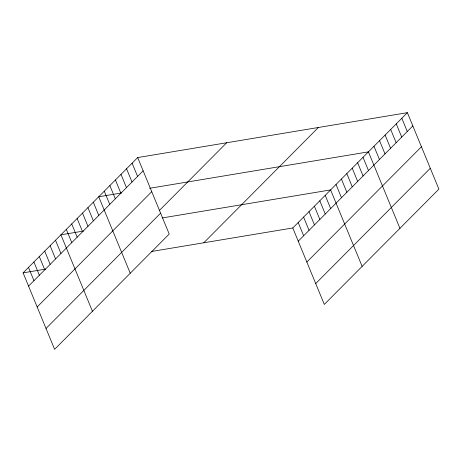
<?xml version="1.0" encoding="UTF-8"?>
<svg xmlns="http://www.w3.org/2000/svg" width="462" height="462" viewBox="0 0 462 462"><rect width="100%" height="100%" fill="white"/><g stroke="black" fill="none" stroke-linecap="round" stroke-linejoin="round"><path stroke-width="0.69" d="M137.688 157.571L169.208 234.043L54.62 349.336L23.1 272.863L137.688 157.571L407.38 112.664L438.9 189.137L324.312 304.429L292.793 227.957L407.38 112.664M28.557 286.099L143.145 170.813M37.156 306.97L151.744 191.678M159.246 210.608L226.686 142.752M46.021 328.47L160.609 213.178M203.794 242.775L318.382 127.483M298.25 241.199L412.837 125.907M306.849 262.064L421.436 146.772M315.713 283.564L430.301 168.272M121.333 193.006L98.729 196.772L130.249 273.244M149.584 188.3L368.422 151.865L399.942 228.338M83.518 231.052L60.915 234.817L92.435 311.29M162.139 217.96L330.607 189.911L362.127 266.383M23.1 272.863L45.703 269.098M151.496 251.484L292.793 227.957M401.813 118.266L407.27 131.508M396.252 123.868L401.709 137.104M390.685 129.464L396.142 142.706M385.117 135.066L390.575 148.308M379.55 140.667L385.008 153.904M373.989 146.263L379.446 159.505M363.017 157.299L368.474 170.542M357.617 162.734L363.074 175.976M352.217 168.168L357.675 181.41M346.812 173.602L352.269 186.844M341.412 179.042L346.87 192.279M336.007 184.477L341.464 197.713M325.208 195.345L330.665 208.587M319.802 200.779L325.26 214.022M314.403 206.214L319.86 219.456M308.997 211.648L314.455 224.89M303.598 217.088L309.055 230.324M298.198 222.522L303.655 235.764M132.12 163.173L137.578 176.409M126.553 168.769L132.011 182.011M120.992 174.37L126.449 187.612M115.425 179.972L120.882 193.208M109.858 185.568L115.315 198.81M104.291 191.17L109.748 204.412M93.324 202.206L98.781 215.448M87.924 207.64L93.382 220.882M82.519 213.074L87.976 226.316M77.119 218.509L82.577 231.751M71.72 223.943L77.177 237.185M66.314 229.383L71.772 242.619M55.509 240.252L60.967 253.494M50.11 245.686L55.567 258.928M44.71 251.12L50.167 264.362M39.305 256.554L44.762 269.796M33.905 261.989L39.362 275.231M28.5 267.429L33.957 280.665"/></g></svg>
